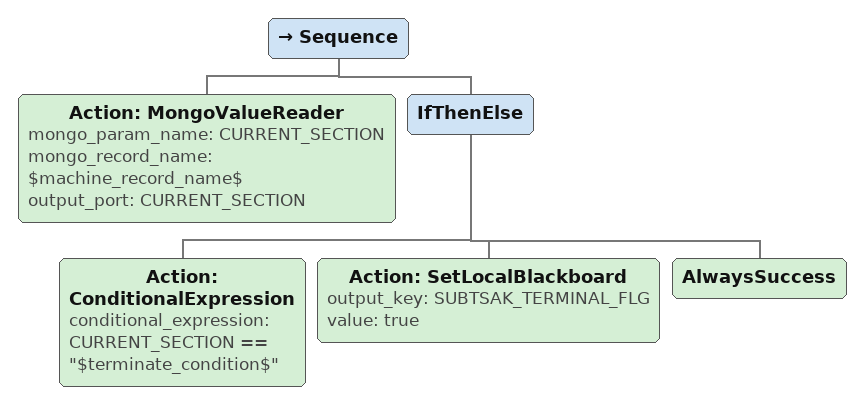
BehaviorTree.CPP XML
<Sequence>
    <Action ID="MongoValueReader" mongo_param_name="CURRENT_SECTION" mongo_record_name="$machine_record_name$" output_port="CURRENT_SECTION"/>
    <IfThenElse>
        <Action ID="ConditionalExpression" conditional_expression="CURRENT_SECTION == &quot;$terminate_condition$&quot;"/>
        <Action ID="SetLocalBlackboard" output_key="SUBTSAK_TERMINAL_FLG" value="true"/>
        <AlwaysSuccess/>
    </IfThenElse>
</Sequence>
